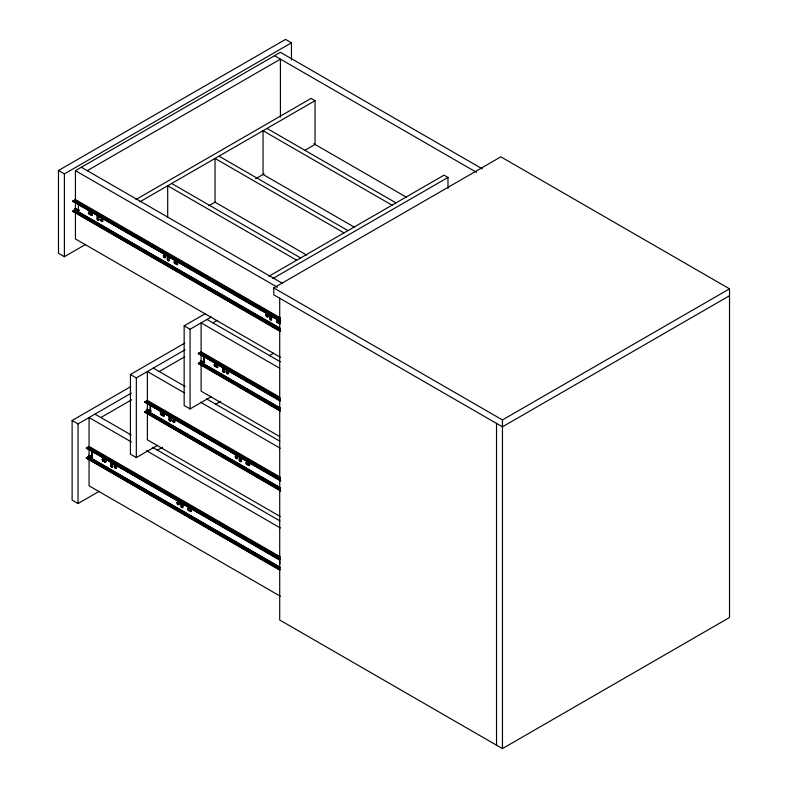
<?xml version="1.0" encoding="UTF-8"?>
<svg xmlns="http://www.w3.org/2000/svg" width="788" height="788" viewBox="0 0 788 788"><rect width="100%" height="100%" fill="white"/><g stroke="black" fill="none" stroke-linecap="round" stroke-linejoin="round"><path stroke-width="1.18" d="M279.927 321.277L72.663 201.167L75.431 199.571L280.558 317.997M279.927 331.295L72.663 211.174L74.732 209.982L279.868 328.419M74.732 210.435L72.663 211.637M279.75 560.16L86.306 448.027L89.064 446.432L280.38 556.889M87.685 448.136L88.67 447.111M279.75 570.177L86.306 458.045L88.374 456.843L279.691 567.301M86.306 458.498L89.064 456.902M280.656 481.025L144.618 402.028L147.376 400.432L280.233 477.134M280.656 491.042L144.618 412.045L146.686 410.844L280.607 488.166M280.183 401.092L198.349 353.388L201.107 351.793L279.76 397.201M280.183 411.109L198.349 363.396L200.418 362.204L280.134 408.223M85.715 244.388L64.389 256.701L58.479 253.283L58.479 170.504L285.551 39.4L291.462 42.818L291.462 59.858M58.479 170.504L64.389 173.912L291.462 42.818M75.431 210.041L75.431 170.661L280.42 52.313L482.364 168.898M87.251 170.661L280.42 59.139L280.42 117.205M72.663 201.62L75.037 200.251M78.583 204.122L78.189 209.362L78.977 210.268L78.189 209.362M280.558 328.468L75.037 209.815L75.037 208.446L78.977 210.268M92.147 213.814A1.113 0.64 60 0 1 91.585 215.045L89.221 214.139A1.113 0.64 60 0 1 88.433 212.77A1.113 0.64 60 0 1 89.221 212.317L89.615 212.09M89.221 214.139L91.585 215.045M89.221 212.317L91.585 213.223M99.081 219.596L98.687 219.822A1.113 0.64 60 0 1 97.899 220.285A1.113 0.64 60 0 1 97.111 218.916L97.505 216.414A1.113 0.64 60 0 1 98.086 215.873M98.687 219.822L99.081 217.321M97.111 218.916L97.505 216.414M135.969 199.512L311.093 98.401L315.052 100.687L315.052 144.45L304.434 150.577M139.929 201.797L315.052 100.687M208.918 205.727L215.282 202.053M255.617 178.768L264.108 173.862M169.253 260.109L168.859 260.336A1.113 0.64 60 0 1 168.071 260.798A1.113 0.64 60 0 1 167.283 259.429L167.677 256.927A1.113 0.64 60 0 1 167.785 256.533M168.859 260.336L169.253 257.834M167.283 259.429L167.677 256.927M177.133 264.433L174.769 263.527A1.113 0.64 60 0 1 173.981 262.158A1.113 0.64 60 0 1 174.769 261.705L175.163 261.478A1.113 0.64 60 0 0 174.375 261.931A1.113 0.64 60 0 0 175.163 263.3L177.133 264.433A1.113 0.64 60 0 0 177.694 264.492M174.769 261.705L177.133 262.621M268.895 276.253L444.028 175.153L447.988 177.438L447.988 188.371M211.391 396.61L190.066 408.923L184.156 405.505L184.156 325.848L205.471 313.535M272.855 278.538L447.988 177.438M184.156 325.848L190.066 329.256L211.391 316.953M212.927 322.883L217.183 320.43M729.521 295.727L502.449 426.83L273.8 294.82L273.8 287.925L500.873 156.822L729.521 288.832L729.521 617.496L502.449 748.6L279.71 620.008L279.71 298.228M157.659 445.25L136.334 457.562L130.424 454.144L130.424 374.487L184.786 343.095M130.424 374.487L136.334 377.895L185.131 349.724M99.347 491.249L78.032 503.562L72.112 500.144L72.112 420.487L130.749 386.632M159.196 371.522L184.668 356.816M198.349 353.842L200.713 352.472M72.112 420.487L78.032 423.895L131.33 393.123M271.752 319.288L271.358 319.514A1.113 0.64 60 0 1 270.57 319.977A1.113 0.64 60 0 1 269.782 318.608L270.176 316.106A1.113 0.64 60 0 1 270.402 315.594M271.358 319.514L271.752 317.012M269.782 318.608L270.176 316.106M100.894 417.522L131.675 399.752M200.713 360.668L204.653 362.49L200.713 360.668L200.713 362.037L280.429 408.056M198.349 363.859L201.107 362.263M204.259 362.716L204.259 356.343M204.259 362.263L204.259 361.347M279.632 323.612L277.268 322.706A1.113 0.64 60 0 1 276.48 321.337A1.113 0.64 60 0 1 277.268 320.883L277.662 320.657A1.113 0.64 60 0 0 276.874 321.11A1.113 0.64 60 0 0 277.662 322.479L279.632 323.612A1.113 0.64 60 0 0 280.193 323.671M277.268 320.883L279.632 321.79M144.618 402.481L146.982 401.112M217.823 367.326A1.113 0.64 60 0 1 217.271 367.267L214.907 366.361A1.113 0.64 60 0 1 214.119 364.992A1.113 0.64 60 0 1 214.907 364.539L215.301 364.312M214.907 366.361L217.271 367.267M214.907 364.539L217.271 365.445A1.113 0.64 60 0 1 217.823 366.036M146.982 409.307L150.922 411.129L146.982 409.307L146.982 410.676L279.839 487.378M144.618 412.498L147.376 410.903L147.376 403.229M150.528 411.356L150.528 404.983M224.757 371.818L224.363 372.044A1.113 0.64 60 0 1 223.575 372.507A1.113 0.64 60 0 1 222.787 371.138L223.181 368.636A1.113 0.64 60 0 1 223.969 368.183A1.113 0.64 60 0 1 224.757 369.542L224.757 371.818A1.113 0.64 60 0 1 223.969 372.281A1.113 0.64 60 0 1 223.181 370.912L223.181 368.636M150.528 410.903L150.528 409.996M86.306 448.48L86.995 448.086M224.363 372.044L224.757 369.542M163.54 415.906L161.166 415A1.113 0.64 60 0 1 160.378 413.631A1.113 0.64 60 0 1 161.166 413.178L161.57 412.951A1.113 0.64 60 0 0 160.772 413.404A1.113 0.64 60 0 0 161.57 414.774L163.54 415.906A1.113 0.64 60 0 0 164.298 415.67M88.67 455.306L92.62 457.129L88.67 455.306L88.67 456.676L279.986 567.133M161.166 413.178L163.54 414.084A1.113 0.64 60 0 1 164.298 415.207M92.216 457.355L92.216 450.982M92.216 456.902L92.216 455.996M269.181 355.733L273.426 353.28M170.632 420.694L171.026 418.182L170.632 420.694A1.113 0.64 60 0 1 169.844 421.147A1.113 0.64 60 0 1 169.056 419.777L169.45 417.276A1.113 0.64 60 0 1 170.632 417.167M169.056 419.777L169.45 417.276M102.864 459.177L105.228 460.094L102.864 459.177A1.113 0.64 60 0 0 102.076 459.631A1.113 0.64 60 0 0 102.864 461L105.228 461.906A1.113 0.64 60 0 0 105.996 461.679M102.864 461L105.228 461.906M112.615 463.669A1.113 0.64 60 0 1 112.723 464.181L112.329 466.693A1.113 0.64 60 0 1 111.541 467.146A1.113 0.64 60 0 1 110.753 465.777L111.147 463.275A1.113 0.64 60 0 1 111.246 462.881M215.449 404.372L220.758 401.309M112.329 466.693L112.723 464.181M110.753 465.777L111.147 463.275M157.147 450.372L162.456 447.308M241.089 458.183A1.113 0.64 60 0 1 241.197 458.695L240.803 461.207A1.113 0.64 60 0 1 240.015 461.66A1.113 0.64 60 0 1 239.227 460.291L239.621 457.789A1.113 0.64 60 0 1 239.729 457.395M240.803 461.207L241.197 458.695M239.227 460.291L239.621 457.789M249.845 464.595A1.113 0.64 60 0 1 249.087 465.304L246.713 464.388A1.113 0.64 60 0 1 245.925 463.019A1.113 0.64 60 0 1 246.713 462.566L249.087 463.482A1.113 0.64 60 0 1 249.481 463.827M246.713 464.388L249.087 465.304M246.713 462.566L249.087 463.482M182.895 506.98L182.501 507.206A1.113 0.64 60 0 1 181.713 507.659A1.113 0.64 60 0 1 180.925 506.29L181.319 503.788A1.113 0.64 60 0 1 182.107 503.335A1.113 0.64 60 0 1 182.895 504.694L182.895 506.98A1.113 0.64 60 0 1 182.107 507.433A1.113 0.64 60 0 1 181.319 506.063L181.319 503.788M182.501 507.206L182.895 504.694M190.775 511.304L188.411 510.388A1.113 0.64 60 0 1 187.623 509.028A1.113 0.64 60 0 1 188.411 508.565L188.805 508.339A1.113 0.64 60 0 0 188.017 508.792A1.113 0.64 60 0 0 188.805 510.161L190.775 511.304A1.113 0.64 60 0 0 191.464 510.329M188.411 508.565L190.775 509.481A1.113 0.64 60 0 1 191.169 509.826M273.8 287.925L502.449 419.935L729.521 288.832M274.51 55.721L476.454 172.316M313.841 143.751L406.303 197.138M267.014 128.424L395.99 202.88M392.03 205.166L263.054 130.709L263.054 174.473L354.728 227.397M218.995 156.142L347.971 230.608M344.011 232.893L215.035 158.427L215.035 202.191L306.709 255.115M171.656 183.476L300.622 257.942M296.672 260.227L167.696 185.761L167.696 217.37M81.341 167.253L282.222 283.227M75.431 170.661L277.366 287.256M74.732 199.965L279.868 318.401M113.295 222.344L115.422 223.575M195.138 269.594L197.266 270.826M204.703 275.12L206.83 276.342M271.663 313.772L273.791 315.003M276.972 316.845L279.1 318.066M92.807 210.859L95.998 212.701M117.254 224.964L119.372 226.195M132.128 233.563L134.256 234.785M141.692 239.079L143.82 240.31M184.215 263.625L187.396 265.467M194.843 269.762L196.97 270.993M208.653 277.74L210.78 278.972M223.536 286.33L225.663 287.561M233.1 291.856L235.228 293.087M251.175 302.287L254.357 304.129M271.368 313.949L273.495 315.17M74.042 200.822L280.242 319.869M73.353 200.763L280.617 320.421M77.608 203.678L90.364 211.036M92.492 212.267L99.928 216.562M102.056 217.784L105.247 219.625M107.365 220.857L114.812 225.151M116.929 226.383L129.685 233.74M131.813 234.972L138.196 238.656M141.377 240.498L166.889 255.223M169.016 256.445L172.208 258.287M175.389 260.129L181.772 263.813M183.899 265.034L191.336 269.338M193.464 270.56L196.645 272.402M198.773 273.633L206.22 277.928M208.337 279.149L221.093 286.517M223.221 287.738L248.732 302.474M251.914 304.316L258.297 307.99M260.424 309.221L263.606 311.063M265.733 312.284L273.18 316.579M275.298 317.81L280.617 320.883M72.663 201.167L279.927 320.824M75.037 208.446L78.583 210.494M74.042 209.923L280.242 328.97M74.042 210.376L79.361 213.449M81.489 214.681L94.245 222.039M96.363 223.27L103.809 227.565M105.937 228.786L109.118 230.628M111.246 231.859L118.683 236.154M120.81 237.385L128.257 241.68M130.375 242.901L133.566 244.743M135.694 245.974L143.13 250.269M145.258 251.49L170.769 266.226M172.897 267.447L185.643 274.815M187.771 276.036L195.217 280.331M197.335 281.562L210.091 288.93M212.218 290.151L219.655 294.446M221.783 295.677L224.974 297.519M227.102 298.741L233.475 302.425M236.666 304.266L247.294 310.403M249.422 311.634L252.603 313.476M255.795 315.308L262.177 318.992M264.295 320.224L277.051 327.581M73.353 210.78L280.617 330.438M75.481 212.464L78.672 214.306M95.673 224.117L97.801 225.348M114.812 235.169L116.929 236.39M129.685 243.758L131.813 244.989M139.259 249.284L141.377 250.505M166.889 265.231L170.08 267.073M187.081 276.893L189.209 278.125M191.336 279.346L193.464 280.577M206.22 287.935L208.337 289.166M248.732 312.481L251.914 314.323M258.297 318.007L261.488 319.849M268.925 324.144L271.052 325.375M278.489 329.67L280.617 330.891M72.663 211.174L279.927 330.842M280.558 357.378L75.431 238.941L75.431 212.12M207.017 319.475L280.361 361.81M279.76 368.291L201.107 322.883L201.107 352.147M200.418 352.187L280.134 398.216M240.035 375.177L242.162 376.408M249.599 380.702L251.727 381.934M239.739 375.354L241.867 376.575M253.559 383.332L255.686 384.554M268.442 391.922L270.56 393.143M278.006 397.438L280.134 398.669M199.728 353.044L280.498 399.683M199.039 352.985L279.809 399.624M199.039 353.438L211.795 360.805M213.912 362.037L217.104 363.879M220.295 365.711L226.668 369.395M228.796 370.626L236.233 374.921M238.36 376.152L241.552 377.984M243.679 379.215L251.116 383.51M253.244 384.741L260.68 389.036M262.808 390.257L265.999 392.099M268.127 393.33L278.755 399.467M198.349 353.388L280.183 400.639M199.728 362.145L280.498 408.785M205.038 365.671L215.666 371.808M217.793 373.039L230.549 380.397M232.677 381.628L240.113 385.923M242.241 387.144L254.997 394.512M257.124 395.743L264.561 400.038M266.689 401.259L269.87 403.101M271.998 404.333L278.381 408.017M199.039 363.002L279.809 409.642M211.795 370.823L214.976 372.665M231.987 382.476L234.115 383.707M236.233 384.938L238.36 386.159M251.116 393.527L253.244 394.749M260.68 399.053L262.808 400.274M198.349 363.396L280.183 410.646M279.76 436.582L201.107 391.173L201.107 354.59M153.286 368.114L185.17 386.524M206.426 398.797L279.77 441.132M184.569 393.005L147.376 371.522L147.376 400.787M200.516 402.205L280.233 448.234M146.686 400.826L280.607 478.149M208.623 436.71L210.751 437.931M213.942 439.773L216.06 441.004M160.496 409.267L162.623 410.489M170.07 414.784L172.188 416.015M188.135 425.215L191.326 427.057M208.327 436.877L210.455 438.108M237.03 453.445L239.148 454.676M251.904 462.034L254.031 463.265M261.468 467.56L263.596 468.791M145.997 401.683L279.917 479.005M145.307 401.624L280.282 479.557M145.307 402.087L158.053 409.445M160.181 410.676L185.692 425.402M188.884 427.244L195.257 430.928M197.384 432.149L200.576 433.991M202.693 435.222L210.14 439.517M212.267 440.738L219.704 445.033M221.832 446.264L225.013 448.106M227.141 449.337L234.588 453.632M236.705 454.853L249.461 462.221M251.589 463.442L262.217 469.579M265.408 471.421L277.1 478.178M144.618 402.028L280.656 480.572M145.997 410.784L279.917 488.107M150.932 413.759L153.059 414.981M160.496 419.275L162.623 420.506M175.379 427.864L177.507 429.096M179.634 430.327L181.762 431.548M194.508 438.916L196.636 440.137M242.34 466.526L244.467 467.757M251.904 472.051L254.031 473.283M271.042 483.093L273.16 484.325M149.178 413.089L156.625 417.384M158.743 418.605L161.934 420.447M164.062 421.679L170.435 425.362M173.626 427.195L189.573 436.404M192.755 438.246L199.137 441.93M201.265 443.151L214.021 450.519M216.139 451.741L223.585 456.035M225.703 457.267L228.894 459.108M231.022 460.34L238.459 464.634M240.586 465.856L246.969 469.54M250.151 471.382L253.342 473.224M255.47 474.445L266.098 480.581M269.289 482.423L275.662 486.107M145.307 411.641L280.282 489.575M185.692 435.419L188.884 437.261M195.257 440.935L198.448 442.777M205.885 447.072L208.012 448.303M215.449 452.598L217.577 453.829M219.704 455.05L221.832 456.282M234.588 463.639L236.705 464.871M262.217 479.596L265.408 481.438M144.618 412.045L280.656 490.589M280.233 516.514L147.376 439.812L147.376 412.981M94.984 414.114L131.113 434.976M152.379 447.249L279.917 520.888M131.586 442.068L89.064 417.522L89.064 446.786M146.46 450.667L280.38 527.98M88.374 446.835L279.691 557.283M99.002 453.425L101.13 454.646M108.567 458.941L110.694 460.172M151.089 483.487L154.271 485.329M175.527 497.602L177.655 498.834M190.41 506.191L192.538 507.423M199.975 511.717L202.102 512.949M266.935 550.379L269.063 551.6M87.685 447.683L280.065 558.751M86.995 447.623L280.439 559.313M88.059 448.697L91.25 450.539M93.378 451.76L96.56 453.602M98.687 454.834L106.124 459.128M108.252 460.359L121.007 467.717M123.135 468.949L133.763 475.085M135.891 476.307L148.646 483.674M150.764 484.906L158.211 489.2M160.338 490.422L163.52 492.264M165.647 493.495L173.084 497.789M175.212 499.011L182.658 503.305M184.776 504.537L187.968 506.379M190.095 507.61L197.532 511.905M199.659 513.126L225.171 527.852M227.299 529.083L230.48 530.925M233.672 532.767L240.044 536.451M242.172 537.672L249.619 541.967M251.736 543.198L254.928 545.04M257.055 546.261L264.492 550.556M266.62 551.787L274.057 556.082M276.184 557.313L279.376 559.155M86.306 448.027L279.75 559.707M87.685 456.784L280.065 567.852M89.438 457.917L91.566 459.138M113.886 472.032L116.013 473.253M123.45 477.548L125.578 478.779M142.579 488.599L144.706 489.821M161.717 499.641L164.899 501.483M180.846 510.683L182.974 511.914M190.41 516.209L192.538 517.44M199.975 521.735L202.102 522.956M205.294 524.798L207.421 526.029M209.539 527.251L211.667 528.482M272.254 563.459L274.382 564.691M87.685 457.247L95.131 461.541M97.249 462.763L110.005 470.131M112.132 471.362L124.888 478.72M127.016 479.951L137.644 486.088M140.825 487.93L147.208 491.604M149.336 492.835L152.517 494.677M154.645 495.898L162.092 500.203M164.209 501.424L176.965 508.792M179.093 510.013L186.529 514.308M188.657 515.539L201.413 522.907M203.54 524.128L214.169 530.265M218.424 532.718L229.052 538.854M231.17 540.085L238.616 544.38M240.744 545.611L243.925 547.453M246.053 548.675L253.49 552.969M255.617 554.2L268.373 561.558M270.501 562.79L277.937 567.084M86.995 457.641L280.439 569.32M86.995 458.094L89.123 459.325M91.25 460.556L93.378 461.778M96.56 463.62L98.687 464.851M106.124 469.146L108.252 470.367M115.698 474.662L117.816 475.893M133.763 485.093L136.954 486.935M153.956 496.755L156.083 497.986M173.084 507.797L175.212 509.028M182.658 513.323L184.776 514.554M207.096 527.438L209.224 528.669M225.171 537.869L228.362 539.711M245.363 549.531L247.491 550.753M249.619 551.984L251.736 553.215M264.492 560.573L266.62 561.805M274.057 566.099L276.184 567.321M86.306 458.045L279.75 569.724M280.38 596.26L89.064 485.812L89.064 460.202M502.449 419.935L502.449 748.6M496.538 423.412L496.538 745.182M203.865 356.57L203.865 361.584M190.066 329.256L190.066 408.923M150.134 405.209L150.134 410.223M136.334 377.895L136.334 457.562M91.822 451.209L91.822 456.222M89.064 449.229L89.064 457.769M78.032 423.895L78.032 503.562M64.389 173.912L64.389 256.701M267.713 314.836A1.399 0.808 60 0 1 267.782 316.796A1.399 0.808 60 0 1 266.245 315.17A1.399 0.808 60 0 1 267.477 314.579M271.515 319.8A1.113 0.64 60 0 1 270.176 318.382M270.757 315.564A1.113 0.64 60 0 1 271.515 316.234M165.214 255.657A1.399 0.808 60 0 1 165.283 257.617A1.399 0.808 60 0 1 163.746 255.992A1.399 0.808 60 0 1 164.978 255.401M102.893 221.231A1.399 0.808 60 0 1 101.179 220.246A1.399 0.808 60 0 1 102.036 219.034M102.529 219.468A1.399 0.808 60 0 1 102.893 220.088M177.339 262.768A1.113 0.64 60 0 1 177.694 263.202M176.739 262.847A1.113 0.64 60 0 1 177.527 264.207A1.113 0.64 60 0 1 176.739 264.669M279.839 321.937A1.113 0.64 60 0 1 280.193 322.381M279.238 322.016A1.113 0.64 60 0 1 280.026 323.385A1.113 0.64 60 0 1 279.238 323.838M97.111 216.641A1.113 0.64 60 0 1 97.899 216.188A1.113 0.64 60 0 1 98.687 217.547M167.283 257.154A1.113 0.64 60 0 1 168.071 256.701A1.113 0.64 60 0 1 168.859 258.06M169.026 260.621A1.113 0.64 60 0 1 167.677 259.203M168.465 256.474A1.113 0.64 60 0 1 169.026 257.055M98.845 220.108A1.113 0.64 60 0 1 97.505 218.69M89.615 213.912A1.113 0.64 60 0 1 89.418 212.002M91.191 213.449A1.113 0.64 60 0 1 91.979 214.819A1.113 0.64 60 0 1 91.191 215.272M269.782 316.333A1.113 0.64 60 0 1 270.57 315.88A1.113 0.64 60 0 1 271.358 317.239M174.936 421.284A1.399 0.808 60 0 1 173.981 422.171A1.399 0.808 60 0 1 173.035 420.191A1.399 0.808 60 0 1 174.473 420.329M237.621 458.064A1.399 0.808 60 0 1 236.41 458.173A1.399 0.808 60 0 1 235.71 456.38A1.399 0.808 60 0 1 236.922 456.272M237.158 456.518A1.399 0.808 60 0 1 237.621 457.473M247.107 464.162A1.113 0.64 60 0 1 246.319 462.792A1.113 0.64 60 0 1 247.107 462.339M248.693 463.708A1.113 0.64 60 0 1 249.481 465.068A1.113 0.64 60 0 1 248.693 465.531M169.056 417.502A1.113 0.64 60 0 1 169.844 417.049A1.113 0.64 60 0 1 170.632 418.418M239.227 458.015A1.113 0.64 60 0 1 240.015 457.562A1.113 0.64 60 0 1 240.803 458.931M241.197 460.98A1.113 0.64 60 0 1 240.409 461.433A1.113 0.64 60 0 1 239.621 460.064M171.026 420.457A1.113 0.64 60 0 1 170.238 420.92A1.113 0.64 60 0 1 169.45 419.551M163.146 414.321A1.113 0.64 60 0 1 163.934 415.68A1.113 0.64 60 0 1 163.146 416.133M228.569 372.31A1.399 0.808 60 0 1 227.89 373.611A1.399 0.808 60 0 1 226.747 371.631A1.399 0.808 60 0 1 228.205 371.69M222.787 368.863A1.113 0.64 60 0 1 223.575 368.41A1.113 0.64 60 0 1 224.363 369.769M215.301 366.134A1.113 0.64 60 0 1 214.612 364.371M216.877 365.681A1.113 0.64 60 0 1 217.665 367.041A1.113 0.64 60 0 1 216.877 367.494M116.535 466.959A1.399 0.808 60 0 1 116.092 468.299A1.399 0.808 60 0 1 114.752 466.89A1.399 0.808 60 0 1 115.422 465.787M115.934 466.082A1.399 0.808 60 0 1 116.171 466.329M179.309 504.064A1.399 0.808 60 0 1 178.186 504.241A1.399 0.808 60 0 1 177.379 502.557A1.399 0.808 60 0 1 178.354 502.084M178.61 502.271A1.399 0.808 60 0 1 179.309 503.473M190.381 509.708A1.113 0.64 60 0 1 191.169 511.067A1.113 0.64 60 0 1 190.381 511.53M110.753 463.502A1.113 0.64 60 0 1 111.541 463.048A1.113 0.64 60 0 1 112.329 464.418M105.789 460.675A1.113 0.64 60 0 1 105.996 461.207M180.925 504.015A1.113 0.64 60 0 1 181.713 503.562A1.113 0.64 60 0 1 182.501 504.931M112.723 466.466A1.113 0.64 60 0 1 111.935 466.92A1.113 0.64 60 0 1 111.147 465.55M103.258 460.773A1.113 0.64 60 0 1 102.578 459.01M280.213 563.578A1.399 0.808 60 0 1 279.474 562.051A1.399 0.808 60 0 1 280.213 561.381M104.834 460.32A1.113 0.64 60 0 1 105.622 461.679A1.113 0.64 60 0 1 104.834 462.132M100.657 219.822A1.399 0.808 60 0 0 102.135 221.664A1.399 0.808 60 0 0 102.135 219.694A1.399 0.808 60 0 0 100.657 219.822M163.343 256.011A1.399 0.808 60 0 0 164.82 257.853A1.399 0.808 60 0 0 164.82 255.883A1.399 0.808 60 0 0 163.343 256.011M265.842 315.19A1.399 0.808 60 0 0 267.319 317.032A1.399 0.808 60 0 0 267.319 315.062A1.399 0.808 60 0 0 265.842 315.19M172.602 420.694A1.399 0.808 60 0 0 174.079 422.526A1.399 0.808 60 0 0 174.079 420.556A1.399 0.808 60 0 0 172.602 420.694M235.287 456.882A1.399 0.808 60 0 0 236.764 458.714A1.399 0.808 60 0 0 236.764 456.744A1.399 0.808 60 0 0 235.287 456.882M226.333 372.044A1.399 0.808 60 0 0 227.811 373.886A1.399 0.808 60 0 0 227.811 371.916A1.399 0.808 60 0 0 226.333 372.044M114.299 466.693A1.399 0.808 60 0 0 115.777 468.525A1.399 0.808 60 0 0 115.777 466.555A1.399 0.808 60 0 0 114.299 466.693M176.975 502.882A1.399 0.808 60 0 0 178.452 504.714A1.399 0.808 60 0 0 178.452 502.744A1.399 0.808 60 0 0 176.975 502.882"/></g></svg>
